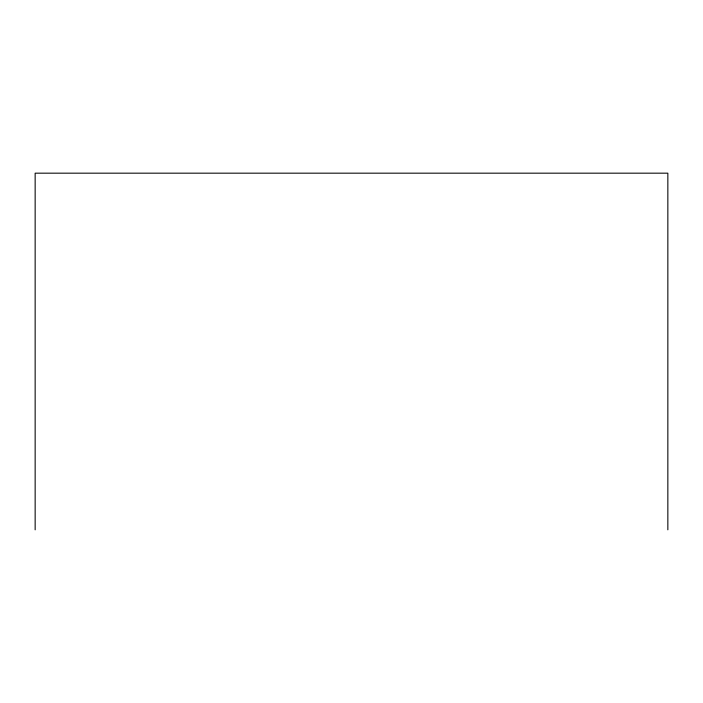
<?xml version="1.0" encoding="UTF-8"?>
<svg xmlns="http://www.w3.org/2000/svg" width="703" height="703" viewBox="0 0 703 703"><rect width="100%" height="100%" fill="white"/><g stroke="black" fill="none" stroke-linecap="round" stroke-linejoin="round"><path stroke-width="1.05" d="M667.85 529.825L667.85 173.175L35.15 173.175L35.15 529.825"/></g></svg>
